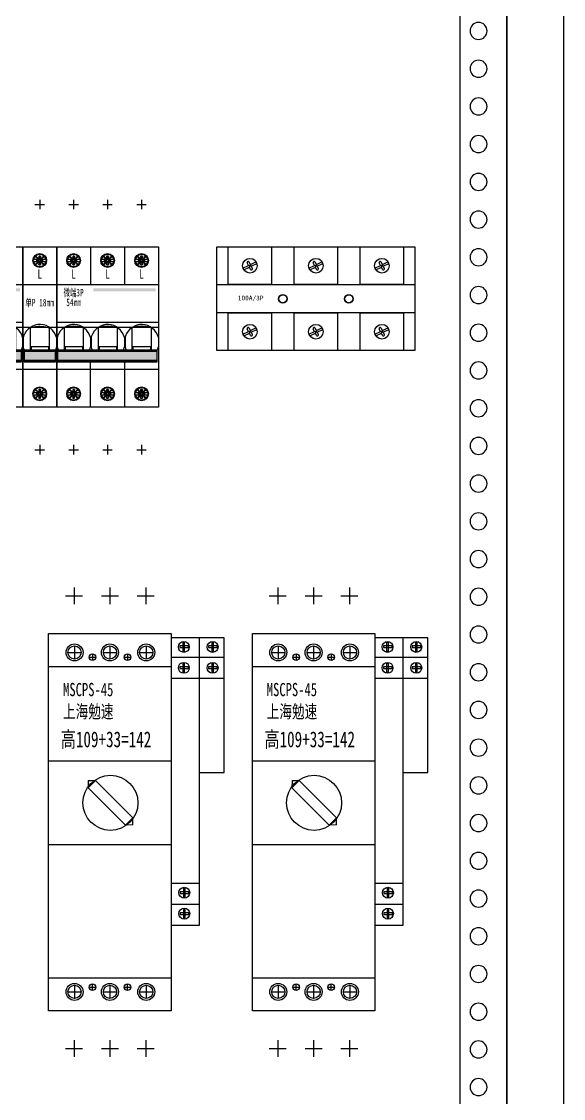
# Model space of a CAD drawing. Extents: x 1592450 to 1593050, y 398130 to 400330.
# Drawn here: x 1592763 to 1593050, y 399119 to 399690 of the extents above; entities that cross this region are included whole.
import ezdxf
from ezdxf.enums import TextEntityAlignment as Align

# ---------------------------------------------------------------- set-up
doc = ezdxf.new("R2010")
doc.units = 0
doc.header["$MEASUREMENT"] = 0
for name, color, linetype in [('EQUIP-插座', 3, 'Continuous'), ('LY-JS-BJ', 7, 'Continuous'), ('布置图', 20, 'Continuous'), ('注释', 1, 'Continuous')]:
    doc.layers.add(name, color=color, linetype=linetype)
doc.styles.add('-宋体', font='', dxfattribs={"width": 0.65})
doc.styles.add('LY-SJ-元器件', font='', dxfattribs={"width": 0.6, "height": 4})
doc.styles.get('-宋体').set_extended_font_data('NSimSun')
doc.styles.get('LY-SJ-元器件').set_extended_font_data('SimSun')

# ---------------------------------------------------------------- blocks, each defined once
blk = doc.blocks.new('A$C621cb95d')
at = {"color": 0}
for p, q in [((93, -2.25), (65, -2.25)), ((10.25, -10), (17.25, -10)), ((13.75, -6.5), (13.75, -13.5)), ((29, -10), (36, -10)), ((32.5, -6.5), (32.5, -13.5)), ((48.25, -10), (55.25, -10)), ((51.75, -6.5), (51.75, -13.5)), ((65, -12.5), (93, -12.5)), ((0, -17.5), (65, -17.5)), ((65, -23.58), (93, -23.58)), ((0, -67.5), (65, -67.5)), ((21.04, -77.83), (20.87, -81.76)), ((21.04, -77.83), (24.76, -77.87)), ((44.67, -101.44), (40.74, -101.63)), ((44.67, -101.44), (44.6, -97.71)), ((65, -112), (0, -112)), ((65, -132.31), (80, -132.31)), ((65, -143.49), (80, -143.49)), ((0, -182.5), (65, -182.5)), ((13.75, -186.5), (13.75, -193.5)), ((32.5, -186.5), (32.5, -193.5)), ((51.75, -186.5), (51.75, -193.5)), ((10.25, -190), (17.25, -190)), ((29, -190), (36, -190)), ((48.25, -190), (55.25, -190))]:
    blk.add_line(p, q, dxfattribs=at)
at = {"color": 1}
for p, q in [((23.25, -10.9), (23.25, -14.1)), ((41.75, -10.9), (41.75, -14.1)), ((21.65, -12.5), (24.85, -12.5)), ((40.15, -12.5), (43.35, -12.5)), ((21.65, -187.5), (24.85, -187.5)), ((23.25, -189.1), (23.25, -185.9)), ((40.15, -187.5), (43.35, -187.5)), ((41.75, -189.1), (41.75, -185.9))]:
    blk.add_line(p, q, dxfattribs=at)
at = {"color": 0}
for points in [[(0, 0), (65, 0), (65, -200), (0, -200)], [(72.11, -9.39), (72.11, -4.81), (71.22, -4.81), (71.22, -9.39)], [(87.38, -9.39), (87.38, -4.81), (86.48, -4.81), (86.48, -9.39)], [(69.5, -7.47), (74.07, -7.47), (74.07, -6.58), (69.5, -6.58)], [(84.76, -7.47), (89.33, -7.47), (89.33, -6.58), (84.76, -6.58)], [(72.11, -20.46), (72.11, -15.89), (71.22, -15.89), (71.22, -20.46)], [(87.38, -20.46), (87.38, -15.89), (86.48, -15.89), (86.48, -20.46)], [(69.5, -18.55), (74.07, -18.55), (74.07, -17.66), (69.5, -17.66)], [(84.76, -18.55), (89.33, -18.55), (89.33, -17.66), (84.76, -17.66)], [(24.76, -77.87), (44.63, -97.74), (40.74, -101.63), (20.87, -81.76)], [(69.72, -137.81), (74.29, -137.81), (74.29, -136.91), (69.72, -136.91)], [(72.33, -139.72), (72.33, -135.15), (71.44, -135.15), (71.44, -139.72)], [(69.72, -148.88), (74.29, -148.88), (74.29, -147.99), (69.72, -147.99)], [(72.33, -150.79), (72.33, -146.22), (71.44, -146.22), (71.44, -150.79)]]:
    blk.add_lwpolyline(points, close=True, dxfattribs=at)
for points in [[(65, -154.68), (80, -154.68), (80, -2.25)], [(80, -73.75), (93, -73.75), (93, -2.25)]]:
    blk.add_lwpolyline(points, dxfattribs=at)
for centre, radius in [((13.75, -10), 4.5), ((32.5, -10), 4.5), ((51.75, -10), 4.5), ((71.68, -7.1), 2.89), ((86.94, -7.1), 2.89), ((13.75, -10), 3.5), ((32.5, -10), 3.5), ((51.75, -10), 3.5), ((71.68, -18.18), 2.89), ((86.94, -18.18), 2.89), ((32.75, -89.75), 14.59), ((71.9, -137.43), 2.89), ((71.9, -148.51), 2.89), ((13.75, -190), 4.5), ((13.75, -190), 3.5), ((32.5, -190), 4.5), ((32.5, -190), 3.5), ((51.75, -190), 4.5), ((51.75, -190), 3.5)]:
    blk.add_circle(centre, radius, dxfattribs=at)
at = {"layer": 'EQUIP-插座', "color": 1}
for p, q in [((13.5, 24.5), (13.5, 15.5)), ((32.5, 24.5), (32.5, 15.5)), ((51.5, 24.5), (51.5, 15.5)), ((9, 20), (18, 20)), ((28, 20), (37, 20)), ((47, 20), (56, 20)), ((13.5, -215.5), (13.5, -224.5)), ((32.5, -215.5), (32.5, -224.5)), ((51.5, -215.5), (51.5, -224.5)), ((9, -220), (18, -220)), ((28, -220), (37, -220)), ((47, -220), (56, -220))]:
    blk.add_line(p, q, dxfattribs=at)
at = {"layer": 'EQUIP-插座', "color": 4}
for centre in [(23.25, -12.5), (41.75, -12.5), (23.25, -187.5), (41.75, -187.5)]:
    blk.add_circle(centre, 1.75, dxfattribs=at)
at = {"color": 1, "style": '-宋体', "width": 0.7}
for s, height, p in [('MSCPS-45', 7, (7.64, -33.19)), ('上海勉速', 7, (7.64, -44.85)), ('高109+33=142', 8.4, (6.41, -60.28))]:
    blk.add_text(s, height=height, dxfattribs=at).set_placement(p)
blk = doc.blocks.new('KB0-MSCPS-45上海勉速-2024.1')
at = {"layer": '注释', "color": 6}
for centre in [(23.25, 192.5), (41.75, 192.5), (23.25, 17.5), (41.75, 17.5)]:
    blk.add_circle(centre, 1.75, dxfattribs=at)
at = {"color": 0}
blk.add_blockref('A$C621cb95d', (0, 205), dxfattribs=at)
blk = doc.blocks.new('A$Ccfe704a4')
for p, q in [((-91.17, -11.31), (-88.21, -9.81)), ((-90.7, -12.2), (-87.76, -10.71)), ((-88.21, -9.81), (-88.87, -8.52)), ((-86.79, -10.22), (-88.21, -9.81)), ((-88.04, -6.11), (-88.04, -6.07)), ((-87.24, -9.32), (-87.9, -8.03)), ((-87.76, -10.71), (-87.24, -9.32)), ((-87.16, -11.89), (-87.76, -10.71)), ((-87.24, -9.32), (-84.33, -7.85)), ((-86.79, -10.22), (-83.88, -8.75)), ((-86.19, -11.4), (-86.79, -10.22)), ((-86.75, -6.15), (-86.75, -6.07)), ((-56.17, -11.31), (-53.21, -9.81)), ((-55.7, -12.2), (-52.76, -10.71)), ((-53.21, -9.81), (-53.87, -8.52)), ((-51.79, -10.22), (-53.21, -9.81)), ((-53.04, -6.11), (-53.04, -6.07)), ((-52.24, -9.32), (-52.9, -8.03)), ((-52.76, -10.71), (-52.24, -9.32)), ((-52.16, -11.89), (-52.76, -10.71)), ((-52.24, -9.32), (-49.33, -7.85)), ((-51.79, -10.22), (-48.88, -8.75)), ((-51.19, -11.4), (-51.79, -10.22)), ((-51.75, -6.15), (-51.75, -6.07)), ((-21.17, -11.31), (-18.21, -9.81)), ((-20.7, -12.2), (-17.76, -10.71)), ((-18.21, -9.81), (-18.87, -8.52)), ((-16.79, -10.22), (-18.21, -9.81)), ((-18.04, -6.11), (-18.04, -6.07)), ((-17.24, -9.32), (-17.9, -8.03)), ((-17.76, -10.71), (-17.24, -9.32)), ((-17.16, -11.89), (-17.76, -10.71)), ((-17.24, -9.32), (-14.33, -7.85)), ((-16.79, -10.22), (-13.88, -8.75)), ((-16.19, -11.4), (-16.79, -10.22)), ((-16.75, -6.15), (-16.75, -6.07)), ((-76, -20), (-64, -20)), ((-91.17, -46.31), (-88.21, -44.81)), ((-88.21, -44.81), (-88.87, -43.52)), ((-86.79, -45.22), (-88.21, -44.81)), ((-88.04, -41.11), (-88.04, -41.07)), ((-87.24, -44.32), (-87.9, -43.03)), ((-87.76, -45.71), (-87.24, -44.32)), ((-87.24, -44.32), (-84.33, -42.85)), ((-86.79, -45.22), (-83.88, -43.75)), ((-86.19, -46.4), (-86.79, -45.22)), ((-86.75, -41.15), (-86.75, -41.07)), ((-56.17, -46.31), (-53.21, -44.81)), ((-53.21, -44.81), (-53.87, -43.52)), ((-51.79, -45.22), (-53.21, -44.81)), ((-53.04, -41.11), (-53.04, -41.07)), ((-52.24, -44.32), (-52.9, -43.03)), ((-52.76, -45.71), (-52.24, -44.32)), ((-52.24, -44.32), (-49.33, -42.85)), ((-51.79, -45.22), (-48.88, -43.75)), ((-51.19, -46.4), (-51.79, -45.22)), ((-51.75, -41.15), (-51.75, -41.07)), ((-21.17, -46.31), (-18.21, -44.81)), ((-18.21, -44.81), (-18.87, -43.52)), ((-16.79, -45.22), (-18.21, -44.81)), ((-18.04, -41.11), (-18.04, -41.07)), ((-17.24, -44.32), (-17.9, -43.03)), ((-17.76, -45.71), (-17.24, -44.32)), ((-17.24, -44.32), (-14.33, -42.85)), ((-16.79, -45.22), (-13.88, -43.75)), ((-16.19, -46.4), (-16.79, -45.22)), ((-16.75, -41.15), (-16.75, -41.07)), ((-90.7, -47.2), (-87.76, -45.71)), ((-87.16, -46.89), (-87.76, -45.71)), ((-55.7, -47.2), (-52.76, -45.71)), ((-52.16, -46.89), (-52.76, -45.71)), ((-20.7, -47.2), (-17.76, -45.71)), ((-17.16, -46.89), (-17.76, -45.71))]:
    blk.add_line(p, q)
for points in [[(-105, 0), (0, 0), (0, -55), (-105, -55)], [(-99, 0), (-76, 0), (-76, -20), (-99, -20)], [(-64, 0), (-41, 0), (-41, -20), (-64, -20)], [(-29, 0), (-6, 0), (-6, -20), (-29, -20)], [(-105, -20), (0, -20), (0, -35), (-105, -35)], [(-99, -35), (-76, -35), (-76, -55), (-99, -55)], [(-64, -35), (-41, -35), (-41, -55), (-64, -55)], [(-29, -35), (-6, -35), (-6, -55), (-29, -55)]]:
    blk.add_lwpolyline(points, close=True)
for centre, radius in [((-87.5, -9.95), 3.88), ((-52.5, -9.95), 3.88), ((-17.5, -9.95), 3.88), ((-70, -27.5), 2.15), ((-35, -27.5), 2.15), ((-87.5, -44.95), 3.88), ((-52.5, -44.95), 3.88), ((-17.5, -44.95), 3.88)]:
    blk.add_circle(centre, radius)
for centre, start, end in [((-88.38, -8.27), 26.8565, 206.8565), ((-86.67, -11.65), 206.8565, 26.8565), ((-53.38, -8.27), 26.8565, 206.8565), ((-51.67, -11.65), 206.8565, 26.8565), ((-18.38, -8.27), 26.8565, 206.8565), ((-16.67, -11.65), 206.8565, 26.8565), ((-88.38, -43.27), 26.8565, 206.8565), ((-53.38, -43.27), 26.8565, 206.8565), ((-18.38, -43.27), 26.8565, 206.8565), ((-86.67, -46.65), 206.8565, 26.8565), ((-51.67, -46.65), 206.8565, 26.8565), ((-16.67, -46.65), 206.8565, 26.8565)]:
    blk.add_arc(centre, 0.545, start, end)
at = {"insert": (-93.93, -25.82), "char_height": 2.5, "width": 3.1179, "attachment_point": 1}
blk.add_mtext('100A/3P', dxfattribs=at)
blk = doc.blocks.new('TC100A 3P')
at = {"color": 6}
for centre in [(35.36, 27.17), (70.36, 27.17)]:
    blk.add_circle(centre, 2.25, dxfattribs=at)
at = {"color": 0}
blk.add_blockref('A$Ccfe704a4', (105.36, 54.67), dxfattribs=at)
blk = doc.blocks.new('微端3P-54mm-2022.1')
h = blk.add_hatch(color=3)
h.dxf.hatch_style = 1
h.paths.add_polyline_path([(52.5, 19), (52.5, 20.5), (19.5, 20.5), (19.5, 19)])
h = blk.add_hatch(color=0)
h.dxf.hatch_style = 1
h.paths.add_polyline_path([(53.3, -17.47), (53.3, -12.97), (0.7, -12.97), (0.7, -17.47)])
at = {"color": 1}
for p, q in [((6.5, 65), (11.5, 65)), ((9, 67.5), (9, 62.5)), ((24.5, 65), (29.5, 65)), ((27, 67.5), (27, 62.5)), ((42.5, 65), (47.5, 65)), ((45, 67.5), (45, 62.5)), ((0, 0), (54, 0)), ((9, -62.5), (9, -67.5)), ((27, -62.5), (27, -67.5)), ((45, -62.5), (45, -67.5)), ((6.5, -65), (11.5, -65)), ((24.5, -65), (29.5, -65)), ((42.5, -65), (47.5, -65))]:
    blk.add_line(p, q, dxfattribs=at)
at = {"color": 0}
for p, q in [((0, -42.5), (0, 42.5)), ((0, 42.5), (54, 42.5)), ((18, 42.5), (18, 22.5)), ((36, 42.5), (36, 22.5)), ((54, 42.5), (54, -42.5)), ((0, 22.5), (54, 22.5)), ((54, 2.5), (0, 2.5)), ((54, -22.5), (0, -22.5)), ((18, -42.5), (18, -17.47)), ((36, -17.47), (36, -42.5)), ((54, -42.5), (0, -42.5))]:
    blk.add_line(p, q, dxfattribs=at)
at = {"color": 0, "linetype": 'Continuous', "lineweight": 25}
for p, q in [((5.58, 34.71), (7.95, 34.71)), ((7.95, 35.91), (5.59, 35.91)), ((6.7, 37.82), (6.49, 37.61)), ((6.49, 37.61), (6.6, 37.5)), ((6.6, 37.5), (8.15, 35.95)), ((8.15, 34.67), (6.6, 33.12)), ((6.81, 37.71), (6.7, 37.82)), ((8.39, 36.13), (6.81, 37.71)), ((6.81, 32.91), (8.39, 34.49)), ((7.25, 35.91), (7.25, 34.71)), ((7.25, 35.91), (8, 35.46)), ((7.25, 34.71), (8, 35.16)), ((8, 35.46), (8, 35.16)), ((8.25, 35.46), (8, 35.46)), ((8, 35.16), (8.25, 35.16)), ((8.5, 37.66), (8.5, 36.46)), ((8.5, 37.66), (8.85, 36.31)), ((9.5, 37.66), (8.5, 37.66)), ((8.5, 36.46), (8.85, 35.96)), ((8.5, 34.16), (8.85, 34.65)), ((8.5, 32.96), (8.85, 34.31)), ((9.15, 36.31), (8.85, 36.31)), ((8.85, 36.31), (8.85, 35.96)), ((8.85, 34.65), (8.85, 34.31)), ((8.85, 34.31), (9.15, 34.31)), ((9.5, 37.66), (9.15, 36.31)), ((9.5, 36.46), (9.15, 35.96)), ((9.15, 35.96), (9.15, 36.31)), ((9.5, 34.16), (9.15, 34.66)), ((9.15, 34.31), (9.15, 34.66)), ((9.15, 34.31), (9.5, 32.96)), ((9.5, 36.46), (9.5, 37.66)), ((11.19, 37.71), (9.61, 36.13)), ((9.61, 34.49), (11.19, 32.91)), ((10, 35.46), (9.75, 35.46)), ((9.75, 35.16), (10, 35.16)), ((9.85, 35.95), (11.4, 37.5)), ((11.4, 33.12), (9.85, 34.67)), ((10.75, 35.91), (10, 35.46)), ((10, 35.16), (10, 35.46)), ((10.75, 34.71), (10, 35.16)), ((12.42, 35.91), (10.05, 35.91)), ((10.05, 34.71), (12.41, 34.71)), ((10.75, 34.71), (10.75, 35.91)), ((11.3, 37.82), (11.19, 37.71)), ((11.51, 37.61), (11.3, 37.82)), ((11.4, 37.5), (11.51, 37.61)), ((23.58, 34.71), (25.95, 34.71)), ((25.95, 35.91), (23.59, 35.91)), ((24.7, 37.82), (24.49, 37.61)), ((24.49, 37.61), (24.6, 37.5)), ((24.6, 37.5), (26.15, 35.95)), ((26.15, 34.67), (24.6, 33.12)), ((24.81, 37.71), (24.7, 37.82)), ((26.39, 36.13), (24.81, 37.71)), ((24.81, 32.91), (26.39, 34.49)), ((25.25, 35.91), (25.25, 34.71)), ((25.25, 35.91), (26, 35.46)), ((25.25, 34.71), (26, 35.16)), ((26, 35.46), (26, 35.16)), ((26.25, 35.46), (26, 35.46)), ((26, 35.16), (26.25, 35.16)), ((27.5, 37.66), (26.5, 37.66)), ((26.5, 37.66), (26.5, 36.46)), ((26.5, 37.66), (26.85, 36.31)), ((26.5, 36.46), (26.85, 35.96)), ((26.5, 34.16), (26.85, 34.65)), ((26.5, 32.96), (26.85, 34.31)), ((26.85, 36.31), (26.85, 35.96)), ((27.15, 36.31), (26.85, 36.31)), ((26.85, 34.65), (26.85, 34.31)), ((26.85, 34.31), (27.15, 34.31)), ((27.5, 37.66), (27.15, 36.31)), ((27.5, 36.46), (27.15, 35.96)), ((27.15, 35.96), (27.15, 36.31)), ((27.15, 34.31), (27.15, 34.66)), ((27.5, 34.16), (27.15, 34.66)), ((27.15, 34.31), (27.5, 32.96)), ((27.5, 36.46), (27.5, 37.66)), ((29.19, 37.71), (27.61, 36.13)), ((27.61, 34.49), (29.19, 32.91)), ((28, 35.46), (27.75, 35.46)), ((27.75, 35.16), (28, 35.16)), ((27.85, 35.95), (29.4, 37.5)), ((29.4, 33.12), (27.85, 34.67)), ((28.75, 35.91), (28, 35.46)), ((28, 35.16), (28, 35.46)), ((28.75, 34.71), (28, 35.16)), ((30.42, 35.91), (28.05, 35.91)), ((28.05, 34.71), (30.41, 34.71)), ((28.75, 34.71), (28.75, 35.91)), ((29.3, 37.82), (29.19, 37.71)), ((29.51, 37.61), (29.3, 37.82)), ((29.4, 37.5), (29.51, 37.61)), ((41.58, 34.71), (43.95, 34.71)), ((43.95, 35.91), (41.59, 35.91)), ((42.7, 37.82), (42.49, 37.61)), ((42.49, 37.61), (42.6, 37.5)), ((42.6, 37.5), (44.15, 35.95)), ((44.15, 34.67), (42.6, 33.12)), ((42.81, 37.71), (42.7, 37.82)), ((44.39, 36.13), (42.81, 37.71)), ((42.81, 32.91), (44.39, 34.49)), ((43.25, 35.91), (43.25, 34.71)), ((43.25, 35.91), (44, 35.46)), ((43.25, 34.71), (44, 35.16)), ((44, 35.46), (44, 35.16)), ((44.25, 35.46), (44, 35.46)), ((44, 35.16), (44.25, 35.16)), ((44.5, 37.66), (44.85, 36.31)), ((45.5, 37.66), (44.5, 37.66)), ((44.5, 37.66), (44.5, 36.46)), ((44.5, 36.46), (44.85, 35.96)), ((44.5, 34.16), (44.85, 34.65)), ((44.5, 32.96), (44.85, 34.31)), ((44.85, 36.31), (44.85, 35.96)), ((45.15, 36.31), (44.85, 36.31)), ((44.85, 34.65), (44.85, 34.31)), ((44.85, 34.31), (45.15, 34.31)), ((45.5, 37.66), (45.15, 36.31)), ((45.5, 36.46), (45.15, 35.96)), ((45.15, 35.96), (45.15, 36.31)), ((45.15, 34.31), (45.15, 34.66)), ((45.5, 34.16), (45.15, 34.66)), ((45.15, 34.31), (45.5, 32.96)), ((45.5, 36.46), (45.5, 37.66)), ((47.19, 37.71), (45.61, 36.13)), ((45.61, 34.49), (47.19, 32.91)), ((46, 35.46), (45.75, 35.46)), ((45.75, 35.16), (46, 35.16)), ((45.85, 35.95), (47.4, 37.5)), ((47.4, 33.12), (45.85, 34.67)), ((46.75, 35.91), (46, 35.46)), ((46, 35.16), (46, 35.46)), ((46.75, 34.71), (46, 35.16)), ((48.42, 35.91), (46.05, 35.91)), ((46.05, 34.71), (48.41, 34.71)), ((46.75, 34.71), (46.75, 35.91)), ((47.3, 37.82), (47.19, 37.71)), ((47.51, 37.61), (47.3, 37.82)), ((47.4, 37.5), (47.51, 37.61)), ((6.6, 33.12), (6.49, 33.01)), ((6.49, 33.01), (6.7, 32.8)), ((6.7, 32.8), (6.81, 32.91)), ((8.5, 34.16), (8.5, 32.96)), ((8.5, 32.96), (9.5, 32.96)), ((9, 31.81), (9, 32.06)), ((9.5, 32.96), (9.5, 34.16)), ((11.19, 32.91), (11.3, 32.8)), ((11.3, 32.8), (11.51, 33.01)), ((11.51, 33.01), (11.4, 33.12)), ((24.6, 33.12), (24.49, 33.01)), ((24.49, 33.01), (24.7, 32.8)), ((24.7, 32.8), (24.81, 32.91)), ((26.5, 34.16), (26.5, 32.96)), ((26.5, 32.96), (27.5, 32.96)), ((27, 31.81), (27, 32.06)), ((27.5, 32.96), (27.5, 34.16)), ((29.19, 32.91), (29.3, 32.8)), ((29.3, 32.8), (29.51, 33.01)), ((29.51, 33.01), (29.4, 33.12)), ((42.6, 33.12), (42.49, 33.01)), ((42.49, 33.01), (42.7, 32.8)), ((42.7, 32.8), (42.81, 32.91)), ((44.5, 34.16), (44.5, 32.96)), ((44.5, 32.96), (45.5, 32.96)), ((45, 31.81), (45, 32.06)), ((45.5, 32.96), (45.5, 34.16)), ((47.19, 32.91), (47.3, 32.8)), ((47.3, 32.8), (47.51, 33.01)), ((47.51, 33.01), (47.4, 33.12)), ((0.25, -5.47), (0.25, -10.49)), ((4.1, -12.22), (4.1, -0.35)), ((14.1, -0.35), (14.1, -12.22)), ((17.95, -5.47), (17.95, -10.49)), ((18.25, -5.47), (18.25, -10.49)), ((22.1, -12.22), (22.1, -0.35)), ((32.1, -0.35), (32.1, -12.22)), ((35.95, -5.47), (35.95, -10.49)), ((36.25, -5.47), (36.25, -10.49)), ((40.1, -12.22), (40.1, -0.35)), ((50.1, -0.35), (50.1, -12.22)), ((53.95, -5.47), (53.95, -10.49)), ((4.45, -10.38), (4.45, -12.22)), ((4.45, -10.38), (13.75, -10.38)), ((13.75, -10.38), (13.75, -12.22)), ((22.45, -10.38), (22.45, -12.22)), ((22.45, -10.38), (31.75, -10.38)), ((31.75, -10.38), (31.75, -12.22)), ((40.45, -10.38), (40.45, -12.22)), ((40.45, -10.38), (49.75, -10.38)), ((49.75, -10.38), (49.75, -12.22)), ((53.3, -12.22), (0.7, -12.22)), ((0.7, -18.44), (0.7, -12.22)), ((53.3, -12.44), (0.7, -12.44)), ((53.3, -12.97), (0.7, -12.97)), ((53.3, -18.44), (53.3, -12.22)), ((0.7, -17.47), (53.3, -17.47)), ((0.7, -18.13), (53.3, -18.13)), ((0.7, -18.44), (53.3, -18.44)), ((6.7, -32.89), (6.49, -33.1)), ((6.49, -33.1), (6.6, -33.21)), ((6.6, -33.21), (8.15, -34.76)), ((6.81, -33), (6.7, -32.89)), ((8.39, -34.58), (6.81, -33)), ((8.5, -33.05), (8.85, -34.4)), ((9.5, -33.05), (8.5, -33.05)), ((8.5, -33.05), (8.5, -34.25)), ((8.5, -34.25), (8.85, -34.75)), ((9.5, -33.05), (9.15, -34.4)), ((9.5, -34.25), (9.15, -34.75)), ((9.5, -34.25), (9.5, -33.05)), ((11.19, -33), (9.61, -34.58)), ((9.85, -34.76), (11.4, -33.21)), ((11.3, -32.89), (11.19, -33)), ((11.51, -33.1), (11.3, -32.89)), ((11.4, -33.21), (11.51, -33.1)), ((24.7, -32.89), (24.49, -33.1)), ((24.49, -33.1), (24.6, -33.21)), ((24.6, -33.21), (26.15, -34.76)), ((24.81, -33), (24.7, -32.89)), ((26.39, -34.58), (24.81, -33)), ((26.5, -33.05), (26.5, -34.25)), ((27.5, -33.05), (26.5, -33.05)), ((26.5, -33.05), (26.85, -34.4)), ((26.5, -34.25), (26.85, -34.75)), ((27.5, -33.05), (27.15, -34.4)), ((27.5, -34.25), (27.15, -34.75)), ((27.5, -34.25), (27.5, -33.05)), ((29.19, -33), (27.61, -34.58)), ((27.85, -34.76), (29.4, -33.21)), ((29.3, -32.89), (29.19, -33)), ((29.51, -33.1), (29.3, -32.89)), ((29.4, -33.21), (29.51, -33.1)), ((42.7, -32.89), (42.49, -33.1)), ((42.49, -33.1), (42.6, -33.21)), ((42.6, -33.21), (44.15, -34.76)), ((42.81, -33), (42.7, -32.89)), ((44.39, -34.58), (42.81, -33)), ((44.5, -33.05), (44.85, -34.4)), ((45.5, -33.05), (44.5, -33.05)), ((44.5, -33.05), (44.5, -34.25)), ((44.5, -34.25), (44.85, -34.75)), ((45.5, -33.05), (45.15, -34.4)), ((45.5, -34.25), (45.15, -34.75)), ((45.5, -34.25), (45.5, -33.05)), ((47.19, -33), (45.61, -34.58)), ((45.85, -34.76), (47.4, -33.21)), ((47.3, -32.89), (47.19, -33)), ((47.51, -33.1), (47.3, -32.89)), ((47.4, -33.21), (47.51, -33.1)), ((5.58, -36), (7.95, -36)), ((7.95, -34.8), (5.59, -34.8)), ((6.6, -37.59), (6.49, -37.7)), ((6.49, -37.7), (6.7, -37.91)), ((8.15, -36.04), (6.6, -37.59)), ((6.7, -37.91), (6.81, -37.8)), ((6.81, -37.8), (8.39, -36.22)), ((7.25, -34.8), (7.25, -36)), ((7.25, -34.8), (8, -35.25)), ((7.25, -36), (8, -35.55)), ((8, -35.25), (8, -35.55)), ((8.25, -35.25), (8, -35.25)), ((8, -35.55), (8.25, -35.55)), ((8.5, -36.55), (8.85, -36.05)), ((8.5, -37.75), (8.85, -36.4)), ((8.5, -36.55), (8.5, -37.75)), ((8.5, -37.75), (9.5, -37.75)), ((9.15, -34.4), (8.85, -34.4)), ((8.85, -34.4), (8.85, -34.75)), ((8.85, -36.05), (8.85, -36.4)), ((8.85, -36.4), (9.15, -36.4)), ((9, -38.9), (9, -38.65)), ((9.15, -34.75), (9.15, -34.4)), ((9.5, -36.55), (9.15, -36.05)), ((9.15, -36.4), (9.15, -36.05)), ((9.15, -36.4), (9.5, -37.75)), ((9.5, -37.75), (9.5, -36.55)), ((9.61, -36.22), (11.19, -37.8)), ((10, -35.25), (9.75, -35.25)), ((9.75, -35.55), (10, -35.55)), ((11.4, -37.59), (9.85, -36.04)), ((10.75, -34.8), (10, -35.25)), ((10, -35.55), (10, -35.25)), ((10.75, -36), (10, -35.55)), ((12.42, -34.8), (10.05, -34.8)), ((10.05, -36), (12.41, -36)), ((10.75, -36), (10.75, -34.8)), ((11.19, -37.8), (11.3, -37.91)), ((11.3, -37.91), (11.51, -37.7)), ((11.51, -37.7), (11.4, -37.59)), ((23.58, -36), (25.95, -36)), ((25.95, -34.8), (23.59, -34.8)), ((24.6, -37.59), (24.49, -37.7)), ((24.49, -37.7), (24.7, -37.91)), ((26.15, -36.04), (24.6, -37.59)), ((24.7, -37.91), (24.81, -37.8)), ((24.81, -37.8), (26.39, -36.22)), ((25.25, -34.8), (25.25, -36)), ((25.25, -34.8), (26, -35.25)), ((25.25, -36), (26, -35.55)), ((26, -35.25), (26, -35.55)), ((26.25, -35.25), (26, -35.25)), ((26, -35.55), (26.25, -35.55)), ((26.5, -36.55), (26.85, -36.05)), ((26.5, -37.75), (26.85, -36.4)), ((26.5, -36.55), (26.5, -37.75)), ((26.5, -37.75), (27.5, -37.75)), ((27.15, -34.4), (26.85, -34.4)), ((26.85, -34.4), (26.85, -34.75)), ((26.85, -36.05), (26.85, -36.4)), ((26.85, -36.4), (27.15, -36.4)), ((27, -38.9), (27, -38.65)), ((27.15, -34.75), (27.15, -34.4)), ((27.15, -36.4), (27.15, -36.05)), ((27.5, -36.55), (27.15, -36.05)), ((27.15, -36.4), (27.5, -37.75)), ((27.5, -37.75), (27.5, -36.55)), ((27.61, -36.22), (29.19, -37.8)), ((28, -35.25), (27.75, -35.25)), ((27.75, -35.55), (28, -35.55)), ((29.4, -37.59), (27.85, -36.04)), ((28.75, -34.8), (28, -35.25)), ((28, -35.55), (28, -35.25)), ((28.75, -36), (28, -35.55)), ((30.42, -34.8), (28.05, -34.8)), ((28.05, -36), (30.41, -36)), ((28.75, -36), (28.75, -34.8)), ((29.19, -37.8), (29.3, -37.91)), ((29.3, -37.91), (29.51, -37.7)), ((29.51, -37.7), (29.4, -37.59)), ((41.58, -36), (43.95, -36)), ((43.95, -34.8), (41.59, -34.8)), ((42.6, -37.59), (42.49, -37.7)), ((42.49, -37.7), (42.7, -37.91)), ((44.15, -36.04), (42.6, -37.59)), ((42.7, -37.91), (42.81, -37.8)), ((42.81, -37.8), (44.39, -36.22)), ((43.25, -34.8), (44, -35.25)), ((43.25, -34.8), (43.25, -36)), ((43.25, -36), (44, -35.55)), ((44, -35.25), (44, -35.55)), ((44.25, -35.25), (44, -35.25)), ((44, -35.55), (44.25, -35.55)), ((44.5, -36.55), (44.85, -36.05)), ((44.5, -37.75), (44.85, -36.4)), ((44.5, -36.55), (44.5, -37.75)), ((44.5, -37.75), (45.5, -37.75)), ((44.85, -34.4), (44.85, -34.75)), ((45.15, -34.4), (44.85, -34.4)), ((44.85, -36.05), (44.85, -36.4)), ((44.85, -36.4), (45.15, -36.4)), ((45, -38.9), (45, -38.65)), ((45.15, -34.75), (45.15, -34.4)), ((45.15, -36.4), (45.15, -36.05)), ((45.5, -36.55), (45.15, -36.05)), ((45.15, -36.4), (45.5, -37.75)), ((45.5, -37.75), (45.5, -36.55)), ((45.61, -36.22), (47.19, -37.8)), ((46, -35.25), (45.75, -35.25)), ((45.75, -35.55), (46, -35.55)), ((47.4, -37.59), (45.85, -36.04)), ((46.75, -34.8), (46, -35.25)), ((46, -35.55), (46, -35.25)), ((46.75, -36), (46, -35.55)), ((48.42, -34.8), (46.05, -34.8)), ((46.05, -36), (48.41, -36)), ((46.75, -36), (46.75, -34.8)), ((47.19, -37.8), (47.3, -37.91)), ((47.3, -37.91), (47.51, -37.7)), ((47.51, -37.7), (47.4, -37.59))]:
    blk.add_line(p, q, dxfattribs=at)
at = {"color": 0}
for centre, radius in [((9, 35.31), 3.64), ((9, 35.31), 3.39), ((27, 35.31), 3.64), ((27, 35.31), 3.39), ((45, 35.31), 3.64), ((45, 35.31), 3.39), ((9, -35.4), 3.64), ((9, -35.4), 3.39), ((27, -35.4), 3.64), ((27, -35.4), 3.39), ((45, -35.4), 3.64), ((45, -35.4), 3.39)]:
    blk.add_circle(centre, radius, dxfattribs=at)
at = {"color": 0, "linetype": 'Continuous', "lineweight": 25}
for centre in [(9, 35.31), (27, 35.31), (45, 35.31), (9, -35.4), (27, -35.4), (45, -35.4)]:
    blk.add_circle(centre, 3.5, dxfattribs=at)
for centre, radius, start, end in [((9, 35.31), 3.25, 137.6454, 169.3613), ((9, 35.31), 3.25, 190.6387, 222.3546), ((9, 35.31), 3.25, 47.6454, 132.3546), ((7.95, 36.46), 0.552, 270, 360), ((7.95, 34.16), 0.552, 0, 90), ((8.06, 37.76), 2.31, 274.6869, 276.011), ((8.06, 32.85), 2.31, 83.234, 85.2255), ((8.18, 36.73), 1.27, 275.7409, 278.1372), ((8.23, 34.32), 0.834, 77.8753, 83.3489), ((8.25, 36.21), 0.747, 278.1332, 282.1859), ((8.31, 35.96), 0.494, 282.0203, 298.836), ((8.3, 34.65), 0.5, 58.0737, 77.8061), ((8.23, 36.09), 0.641, 299.0084, 316.9423), ((8.23, 34.53), 0.636, 37.8376, 58.3835), ((8.33, 36), 0.506, 316.5183, 337.4465), ((8.35, 34.62), 0.49, 22.029, 37.4855), ((8.03, 36.13), 0.834, 337.6013, 343.0532), ((8.11, 34.52), 0.747, 18.1694, 22.2379), ((7.61, 34.36), 1.27, 15.7681, 18.1735), ((6.62, 36.56), 2.31, 342.9388, 344.9228), ((6.61, 34.07), 2.31, 14.7102, 16.0393), ((11.38, 36.56), 2.31, 195.0773, 196.4013), ((11.38, 34.06), 2.31, 162.9388, 164.9228), ((10.39, 36.26), 1.27, 196.1312, 198.5273), ((9.97, 34.49), 0.834, 157.6013, 163.0532), ((9.89, 36.09), 0.747, 198.5233, 202.5755), ((9.65, 35.99), 0.49, 202.3673, 217.7617), ((9.67, 34.62), 0.506, 136.5183, 157.4465), ((9.77, 36.09), 0.636, 218.1132, 238.5766), ((9.77, 34.53), 0.641, 119.0082, 136.9423), ((9.7, 35.97), 0.5, 238.269, 257.922), ((9.69, 34.65), 0.494, 102.021, 118.8359), ((10.05, 36.46), 0.552, 180, 270), ((10.05, 34.16), 0.552, 90, 180), ((9.77, 36.3), 0.834, 257.9903, 263.442), ((9.75, 34.41), 0.747, 98.1342, 102.1867), ((9.82, 33.89), 1.27, 95.7421, 98.1383), ((9.94, 37.76), 2.31, 263.3277, 265.3115), ((9.94, 32.85), 2.31, 94.6881, 96.0122), ((9, 35.31), 3.25, 10.6387, 42.3546), ((9, 35.31), 3.25, 317.6454, 349.3613), ((27, 35.31), 3.25, 137.6454, 169.3613), ((27, 35.31), 3.25, 190.6387, 222.3546), ((27, 35.31), 3.25, 47.6454, 132.3546), ((25.95, 36.46), 0.552, 270, 360), ((25.95, 34.16), 0.552, 0, 90), ((26.06, 37.76), 2.31, 274.6869, 276.011), ((26.06, 32.85), 2.31, 83.234, 85.2255), ((26.18, 36.73), 1.27, 275.7409, 278.1372), ((26.23, 34.32), 0.834, 77.8753, 83.3489), ((26.25, 36.21), 0.747, 278.1332, 282.1859), ((26.31, 35.96), 0.494, 282.0203, 298.836), ((26.3, 34.65), 0.5, 58.0737, 77.8061), ((26.23, 36.09), 0.641, 299.0084, 316.9423), ((26.23, 34.53), 0.636, 37.8376, 58.3835), ((26.33, 36), 0.506, 316.5183, 337.4465), ((26.35, 34.62), 0.49, 22.029, 37.4855), ((26.03, 36.13), 0.834, 337.6013, 343.0532), ((26.11, 34.52), 0.747, 18.1694, 22.2379), ((25.61, 34.36), 1.27, 15.7681, 18.1735), ((24.62, 36.56), 2.31, 342.9388, 344.9228), ((24.61, 34.07), 2.31, 14.7102, 16.0393), ((29.38, 36.56), 2.31, 195.0773, 196.4013), ((29.38, 34.06), 2.31, 162.9388, 164.9228), ((28.39, 36.26), 1.27, 196.1312, 198.5273), ((27.97, 34.49), 0.834, 157.6013, 163.0532), ((27.89, 36.09), 0.747, 198.5233, 202.5755), ((27.65, 35.99), 0.49, 202.3673, 217.7617), ((27.67, 34.62), 0.506, 136.5183, 157.4465), ((27.77, 36.09), 0.636, 218.1132, 238.5766), ((27.77, 34.53), 0.641, 119.0082, 136.9423), ((27.7, 35.97), 0.5, 238.269, 257.922), ((27.69, 34.65), 0.494, 102.021, 118.8359), ((28.05, 36.46), 0.552, 180, 270), ((28.05, 34.16), 0.552, 90, 180), ((27.77, 36.3), 0.834, 257.9903, 263.442), ((27.75, 34.41), 0.747, 98.1342, 102.1867), ((27.82, 33.89), 1.27, 95.7421, 98.1383), ((27.94, 37.76), 2.31, 263.3277, 265.3115), ((27.94, 32.85), 2.31, 94.6881, 96.0122), ((27, 35.31), 3.25, 10.6387, 42.3546), ((27, 35.31), 3.25, 317.6454, 349.3613), ((45, 35.31), 3.25, 137.6454, 169.3613), ((45, 35.31), 3.25, 190.6387, 222.3546), ((45, 35.31), 3.25, 47.6454, 132.3546), ((43.95, 36.46), 0.552, 270, 360), ((43.95, 34.16), 0.552, 0, 90), ((44.06, 37.76), 2.31, 274.6869, 276.011), ((44.06, 32.85), 2.31, 83.234, 85.2255), ((44.18, 36.73), 1.27, 275.7409, 278.1372), ((44.23, 34.32), 0.834, 77.8753, 83.3489), ((44.25, 36.21), 0.747, 278.1332, 282.1859), ((44.31, 35.96), 0.494, 282.0203, 298.836), ((44.3, 34.65), 0.5, 58.0737, 77.8061), ((44.23, 36.09), 0.641, 299.0084, 316.9423), ((44.23, 34.53), 0.636, 37.8376, 58.3835), ((44.33, 36), 0.506, 316.5183, 337.4465), ((44.35, 34.62), 0.49, 22.029, 37.4855), ((44.03, 36.13), 0.834, 337.6013, 343.0532), ((44.11, 34.52), 0.747, 18.1694, 22.2379), ((43.61, 34.36), 1.27, 15.7681, 18.1735), ((42.62, 36.56), 2.31, 342.9388, 344.9228), ((42.61, 34.07), 2.31, 14.7102, 16.0393), ((47.38, 36.56), 2.31, 195.0773, 196.4013), ((47.38, 34.06), 2.31, 162.9388, 164.9228), ((46.39, 36.26), 1.27, 196.1312, 198.5273), ((45.97, 34.49), 0.834, 157.6013, 163.0532), ((45.89, 36.09), 0.747, 198.5233, 202.5755), ((45.65, 35.99), 0.49, 202.3673, 217.7617), ((45.67, 34.62), 0.506, 136.5183, 157.4465), ((45.77, 36.09), 0.636, 218.1132, 238.5766), ((45.77, 34.53), 0.641, 119.0082, 136.9423), ((45.7, 35.97), 0.5, 238.269, 257.922), ((45.69, 34.65), 0.494, 102.021, 118.8359), ((46.05, 36.46), 0.552, 180, 270), ((46.05, 34.16), 0.552, 90, 180), ((45.77, 36.3), 0.834, 257.9903, 263.442), ((45.75, 34.41), 0.747, 98.1342, 102.1867), ((45.82, 33.89), 1.27, 95.7421, 98.1383), ((45.94, 37.76), 2.31, 263.3277, 265.3115), ((45.94, 32.85), 2.31, 94.6881, 96.0122), ((45, 35.31), 3.25, 10.6387, 42.3546), ((45, 35.31), 3.25, 317.6454, 349.3613), ((9, 35.31), 3.25, 227.6454, 312.3546), ((27, 35.31), 3.25, 227.6454, 312.3546), ((45, 35.31), 3.25, 227.6454, 312.3546), ((9.14, -7.83), 9.19, 87.8849, 160.4296), ((8.91, -15.23), 15.64, 94.6966, 107.9265), ((9.1, -16.72), 17.13, 89.9904, 94.9002), ((9.13, -16.15), 16.57, 75.7297, 90.1184), ((9.04, -7.86), 9.23, 15.0474, 87.2502), ((27.14, -7.83), 9.19, 87.8849, 160.4296), ((26.91, -15.23), 15.64, 94.6966, 107.9265), ((27.1, -16.72), 17.13, 89.9904, 94.9002), ((27.13, -16.15), 16.57, 75.7297, 90.1184), ((27.04, -7.86), 9.23, 15.0474, 87.2502), ((45.14, -7.83), 9.19, 87.8849, 160.4296), ((44.91, -15.23), 15.64, 94.6966, 107.9265), ((45.1, -16.72), 17.13, 89.9904, 94.9002), ((45.13, -16.15), 16.57, 75.7297, 90.1184), ((45.04, -7.86), 9.23, 15.0474, 87.2502), ((9.37, -7.98), 9.46, 160.057, 164.6179), ((10, -12.56), 12.88, 72.7867, 75.5196), ((5.82, -26.43), 27.36, 72.3845, 73.0215), ((27.37, -7.98), 9.46, 160.057, 164.6179), ((28, -12.56), 12.88, 72.7867, 75.5196), ((23.82, -26.43), 27.36, 72.3845, 73.0215), ((45.37, -7.98), 9.46, 160.057, 164.6179), ((46, -12.56), 12.88, 72.7867, 75.5196), ((41.82, -26.43), 27.36, 72.3845, 73.0215), ((29.64, -1.83), 30.64, 196.4297, 196.8694), ((16.57, -5.82), 16.98, 196.781, 197.5735), ((10.04, -7.88), 10.13, 197.5731, 198.8992), ((6.94, -8.95), 6.85, 198.859, 201.3043), ((11.23, -8.97), 6.88, 337.958, 342.3373), ((5.6, -7.13), 12.8, 342.1258, 343.1767), ((-11.74, -1.89), 30.91, 343.1981, 343.8522), ((47.64, -1.83), 30.64, 196.4297, 196.8694), ((34.57, -5.82), 16.98, 196.781, 197.5735), ((28.04, -7.88), 10.13, 197.5731, 198.8992), ((24.94, -8.95), 6.85, 198.859, 201.3043), ((29.23, -8.97), 6.88, 337.958, 342.3373), ((23.6, -7.13), 12.8, 342.1258, 343.1767), ((6.26, -1.89), 30.91, 343.1981, 343.8522), ((65.64, -1.83), 30.64, 196.4297, 196.8694), ((52.57, -5.82), 16.98, 196.781, 197.5735), ((46.04, -7.88), 10.13, 197.5731, 198.8992), ((42.94, -8.95), 6.85, 198.859, 201.3043), ((47.23, -8.97), 6.88, 337.958, 342.3373), ((41.6, -7.13), 12.8, 342.1258, 343.1767), ((24.26, -1.89), 30.91, 343.1981, 343.8522), ((4.95, -9.74), 4.71, 201.1482, 208.2485), ((13.72, -5.01), 14.67, 208.3279, 209.4703), ((7.43, -6.37), 11.43, 329.2292, 329.8147), ((13.65, -9.95), 4.27, 329.3774, 337.9794), ((22.95, -9.74), 4.71, 201.1482, 208.2485), ((31.72, -5.01), 14.67, 208.3279, 209.4703), ((25.43, -6.37), 11.43, 329.2292, 329.8147), ((31.65, -9.95), 4.27, 329.3774, 337.9794), ((40.95, -9.74), 4.71, 201.1482, 208.2485), ((49.72, -5.01), 14.67, 208.3279, 209.4703), ((43.43, -6.37), 11.43, 329.2292, 329.8147), ((49.65, -9.95), 4.27, 329.3774, 337.9794), ((9, -35.4), 3.25, 137.6454, 169.3613), ((9, -35.4), 3.25, 47.6454, 132.3546), ((7.95, -34.25), 0.552, 270, 360), ((10.05, -34.25), 0.552, 180, 270), ((9, -35.4), 3.25, 10.6387, 42.3546), ((27, -35.4), 3.25, 137.6454, 169.3613), ((27, -35.4), 3.25, 47.6454, 132.3546), ((25.95, -34.25), 0.552, 270, 360), ((28.05, -34.25), 0.552, 180, 270), ((27, -35.4), 3.25, 10.6387, 42.3546), ((45, -35.4), 3.25, 137.6454, 169.3613), ((45, -35.4), 3.25, 47.6454, 132.3546), ((43.95, -34.25), 0.552, 270, 360), ((46.05, -34.25), 0.552, 180, 270), ((45, -35.4), 3.25, 10.6387, 42.3546), ((9, -35.4), 3.25, 190.6387, 222.3546), ((9, -35.4), 3.25, 227.6454, 312.3546), ((7.95, -36.55), 0.552, 0, 90), ((8.06, -32.94), 2.31, 274.6869, 276.011), ((8.06, -37.85), 2.31, 83.234, 85.2255), ((8.18, -33.98), 1.27, 275.7409, 278.1372), ((8.23, -36.39), 0.834, 77.8753, 83.3489), ((8.25, -34.5), 0.747, 278.1332, 282.1859), ((8.31, -34.74), 0.494, 282.0203, 298.836), ((8.3, -36.06), 0.5, 58.0737, 77.8061), ((8.23, -34.62), 0.641, 299.0084, 316.9423), ((8.23, -36.18), 0.636, 37.8376, 58.3835), ((8.33, -34.71), 0.506, 316.5183, 337.4465), ((8.35, -36.08), 0.49, 22.029, 37.4855), ((8.03, -34.58), 0.834, 337.6013, 343.0532), ((8.11, -36.18), 0.747, 18.1694, 22.2379), ((7.61, -36.35), 1.27, 15.7681, 18.1735), ((6.62, -34.15), 2.31, 342.9388, 344.9228), ((6.61, -36.64), 2.31, 14.7102, 16.0393), ((11.38, -34.15), 2.31, 195.0773, 196.4013), ((11.38, -36.65), 2.31, 162.9388, 164.9228), ((10.39, -34.45), 1.27, 196.1312, 198.5273), ((9.97, -36.21), 0.834, 157.6013, 163.0532), ((9.89, -34.61), 0.747, 198.5233, 202.5755), ((9.65, -34.71), 0.49, 202.3673, 217.7617), ((9.67, -36.09), 0.506, 136.5183, 157.4465), ((9.77, -34.62), 0.636, 218.1132, 238.5766), ((9.77, -36.18), 0.641, 119.0082, 136.9423), ((9.7, -34.74), 0.5, 238.269, 257.922), ((9.69, -36.05), 0.494, 102.021, 118.8359), ((10.05, -36.55), 0.552, 90, 180), ((9.77, -34.41), 0.834, 257.9903, 263.442), ((9.75, -36.3), 0.747, 98.1342, 102.1867), ((9.82, -36.82), 1.27, 95.7421, 98.1383), ((9.94, -32.94), 2.31, 263.3277, 265.3115), ((9.94, -37.85), 2.31, 94.6881, 96.0122), ((9, -35.4), 3.25, 317.6454, 349.3613), ((27, -35.4), 3.25, 190.6387, 222.3546), ((27, -35.4), 3.25, 227.6454, 312.3546), ((25.95, -36.55), 0.552, 0, 90), ((26.06, -32.94), 2.31, 274.6869, 276.011), ((26.06, -37.85), 2.31, 83.234, 85.2255), ((26.18, -33.98), 1.27, 275.7409, 278.1372), ((26.23, -36.39), 0.834, 77.8753, 83.3489), ((26.25, -34.5), 0.747, 278.1332, 282.1859), ((26.31, -34.74), 0.494, 282.0203, 298.836), ((26.3, -36.06), 0.5, 58.0737, 77.8061), ((26.23, -34.62), 0.641, 299.0084, 316.9423), ((26.23, -36.18), 0.636, 37.8376, 58.3835), ((26.33, -34.71), 0.506, 316.5183, 337.4465), ((26.35, -36.08), 0.49, 22.029, 37.4855), ((26.03, -34.58), 0.834, 337.6013, 343.0532), ((26.11, -36.18), 0.747, 18.1694, 22.2379), ((25.61, -36.35), 1.27, 15.7681, 18.1735), ((24.62, -34.15), 2.31, 342.9388, 344.9228), ((24.61, -36.64), 2.31, 14.7102, 16.0393), ((29.38, -34.15), 2.31, 195.0773, 196.4013), ((29.38, -36.65), 2.31, 162.9388, 164.9228), ((28.39, -34.45), 1.27, 196.1312, 198.5273), ((27.97, -36.21), 0.834, 157.6013, 163.0532), ((27.89, -34.61), 0.747, 198.5233, 202.5755), ((27.65, -34.71), 0.49, 202.3673, 217.7617), ((27.67, -36.09), 0.506, 136.5183, 157.4465), ((27.77, -34.62), 0.636, 218.1132, 238.5766), ((27.77, -36.18), 0.641, 119.0082, 136.9423), ((27.7, -34.74), 0.5, 238.269, 257.922), ((27.69, -36.05), 0.494, 102.021, 118.8359), ((28.05, -36.55), 0.552, 90, 180), ((27.77, -34.41), 0.834, 257.9903, 263.442), ((27.75, -36.3), 0.747, 98.1342, 102.1867), ((27.82, -36.82), 1.27, 95.7421, 98.1383), ((27.94, -32.94), 2.31, 263.3277, 265.3115), ((27.94, -37.85), 2.31, 94.6881, 96.0122), ((27, -35.4), 3.25, 317.6454, 349.3613), ((45, -35.4), 3.25, 190.6387, 222.3546), ((45, -35.4), 3.25, 227.6454, 312.3546), ((43.95, -36.55), 0.552, 0, 90), ((44.06, -32.94), 2.31, 274.6869, 276.011), ((44.06, -37.85), 2.31, 83.234, 85.2255), ((44.18, -33.98), 1.27, 275.7409, 278.1372), ((44.23, -36.39), 0.834, 77.8753, 83.3489), ((44.25, -34.5), 0.747, 278.1332, 282.1859), ((44.31, -34.74), 0.494, 282.0203, 298.836), ((44.3, -36.06), 0.5, 58.0737, 77.8061), ((44.23, -34.62), 0.641, 299.0084, 316.9423), ((44.23, -36.18), 0.636, 37.8376, 58.3835), ((44.33, -34.71), 0.506, 316.5183, 337.4465), ((44.35, -36.08), 0.49, 22.029, 37.4855), ((44.03, -34.58), 0.834, 337.6013, 343.0532), ((44.11, -36.18), 0.747, 18.1694, 22.2379), ((43.61, -36.35), 1.27, 15.7681, 18.1735), ((42.62, -34.15), 2.31, 342.9388, 344.9228), ((42.61, -36.64), 2.31, 14.7102, 16.0393), ((47.38, -34.15), 2.31, 195.0773, 196.4013), ((47.38, -36.65), 2.31, 162.9388, 164.9228), ((46.39, -34.45), 1.27, 196.1312, 198.5273), ((45.97, -36.21), 0.834, 157.6013, 163.0532), ((45.89, -34.61), 0.747, 198.5233, 202.5755), ((45.65, -34.71), 0.49, 202.3673, 217.7617), ((45.67, -36.09), 0.506, 136.5183, 157.4465), ((45.77, -34.62), 0.636, 218.1132, 238.5766), ((45.77, -36.18), 0.641, 119.0082, 136.9423), ((45.7, -34.74), 0.5, 238.269, 257.922), ((45.69, -36.05), 0.494, 102.021, 118.8359), ((46.05, -36.55), 0.552, 90, 180), ((45.77, -34.41), 0.834, 257.9903, 263.442), ((45.75, -36.3), 0.747, 98.1342, 102.1867), ((45.82, -36.82), 1.27, 95.7421, 98.1383), ((45.94, -32.94), 2.31, 263.3277, 265.3115), ((45.94, -37.85), 2.31, 94.6881, 96.0122), ((45, -35.4), 3.25, 317.6454, 349.3613)]:
    blk.add_arc(centre, radius, start, end, dxfattribs=at)
at = {"color": 0, "style": 'LY-SJ-元器件', "width": 0.7}
for p in [(9, 28.16), (27, 28.16), (45, 28.16)]:
    blk.add_text('L', height=5, dxfattribs=at).set_placement(p, align=Align.MIDDLE)
at = {"color": 1, "style": 'LY-SJ-元器件', "width": 0.6}
for s, p in [('微端3P', (9, 18.37)), ('54mm', (9, 13.08))]:
    blk.add_text(s, height=4, dxfattribs=at).set_placement(p, align=Align.MIDDLE)
blk = doc.blocks.new('微端1P-18mm-2022.1')
h = blk.add_hatch(color=0)
h.dxf.hatch_style = 1
h.paths.add_polyline_path([(17.3, -17.47), (17.3, -12.97), (0.7, -12.97), (0.7, -17.47)])
at = {"color": 1}
for p, q in [((6.5, 65), (11.5, 65)), ((9, 67.5), (9, 62.5)), ((0, 0), (18, 0)), ((9, -62.5), (9, -67.5)), ((6.5, -65), (11.5, -65))]:
    blk.add_line(p, q, dxfattribs=at)
at = {"color": 0}
for p, q in [((0, -42.5), (0, 42.5)), ((0, 42.5), (18, 42.5)), ((18, 42.5), (18, -42.5)), ((0, 22.5), (18, 22.5)), ((18, -22.5), (0, -22.5)), ((18, -42.5), (0, -42.5))]:
    blk.add_line(p, q, dxfattribs=at)
at = {"color": 0, "linetype": 'Continuous', "lineweight": 25}
for p, q in [((5.58, 34.71), (7.95, 34.71)), ((7.95, 35.91), (5.59, 35.91)), ((6.7, 37.82), (6.49, 37.61)), ((6.49, 37.61), (6.6, 37.5)), ((6.6, 37.5), (8.15, 35.95)), ((8.15, 34.67), (6.6, 33.12)), ((6.81, 37.71), (6.7, 37.82)), ((8.39, 36.13), (6.81, 37.71)), ((6.81, 32.91), (8.39, 34.49)), ((7.25, 35.91), (7.25, 34.71)), ((7.25, 35.91), (8, 35.46)), ((7.25, 34.71), (8, 35.16)), ((8, 35.46), (8, 35.16)), ((8.25, 35.46), (8, 35.46)), ((8, 35.16), (8.25, 35.16)), ((8.5, 37.66), (8.85, 36.31)), ((8.5, 37.66), (8.5, 36.46)), ((9.5, 37.66), (8.5, 37.66)), ((8.5, 36.46), (8.85, 35.96)), ((8.5, 34.16), (8.85, 34.65)), ((8.5, 32.96), (8.85, 34.31)), ((9.15, 36.31), (8.85, 36.31)), ((8.85, 36.31), (8.85, 35.96)), ((8.85, 34.65), (8.85, 34.31)), ((8.85, 34.31), (9.15, 34.31)), ((9.5, 37.66), (9.15, 36.31)), ((9.5, 36.46), (9.15, 35.96)), ((9.15, 35.96), (9.15, 36.31)), ((9.15, 34.31), (9.15, 34.66)), ((9.5, 34.16), (9.15, 34.66)), ((9.15, 34.31), (9.5, 32.96)), ((9.5, 36.46), (9.5, 37.66)), ((11.19, 37.71), (9.61, 36.13)), ((9.61, 34.49), (11.19, 32.91)), ((10, 35.46), (9.75, 35.46)), ((9.75, 35.16), (10, 35.16)), ((9.85, 35.95), (11.4, 37.5)), ((11.4, 33.12), (9.85, 34.67)), ((10.75, 35.91), (10, 35.46)), ((10, 35.16), (10, 35.46)), ((10.75, 34.71), (10, 35.16)), ((12.42, 35.91), (10.05, 35.91)), ((10.05, 34.71), (12.41, 34.71)), ((10.75, 34.71), (10.75, 35.91)), ((11.3, 37.82), (11.19, 37.71)), ((11.51, 37.61), (11.3, 37.82)), ((11.4, 37.5), (11.51, 37.61)), ((6.6, 33.12), (6.49, 33.01)), ((6.49, 33.01), (6.7, 32.8)), ((6.7, 32.8), (6.81, 32.91)), ((8.5, 34.16), (8.5, 32.96)), ((8.5, 32.96), (9.5, 32.96)), ((9, 31.81), (9, 32.06)), ((9.5, 32.96), (9.5, 34.16)), ((11.19, 32.91), (11.3, 32.8)), ((11.3, 32.8), (11.51, 33.01)), ((11.51, 33.01), (11.4, 33.12)), ((0.25, -5.47), (0.25, -10.49)), ((4.1, -12.22), (4.1, -0.35)), ((14.1, -0.35), (14.1, -12.22)), ((17.95, -5.47), (17.95, -10.49)), ((4.45, -10.38), (13.75, -10.38)), ((4.45, -10.38), (4.45, -12.22)), ((13.75, -10.38), (13.75, -12.22)), ((0.7, -12.22), (0.7, -12.44)), ((17.3, -12.22), (0.7, -12.22)), ((17.3, -12.44), (0.7, -12.44)), ((0.7, -18.44), (0.7, -12.44)), ((17.3, -12.97), (0.7, -12.97)), ((0.7, -12.97), (0.7, -17.47)), ((17.3, -12.44), (17.3, -12.22)), ((17.3, -18.44), (17.3, -12.44)), ((17.3, -17.47), (17.3, -12.97)), ((0.7, -17.47), (17.3, -17.47)), ((0.7, -18.13), (17.3, -18.13)), ((0.7, -18.44), (17.3, -18.44)), ((6.7, -32.89), (6.49, -33.1)), ((6.49, -33.1), (6.6, -33.21)), ((6.6, -33.21), (8.15, -34.76)), ((6.81, -33), (6.7, -32.89)), ((8.39, -34.58), (6.81, -33)), ((8.5, -33.05), (8.85, -34.4)), ((8.5, -33.05), (8.5, -34.25)), ((9.5, -33.05), (8.5, -33.05)), ((8.5, -34.25), (8.85, -34.75)), ((9.5, -33.05), (9.15, -34.4)), ((9.5, -34.25), (9.15, -34.75)), ((9.5, -34.25), (9.5, -33.05)), ((11.19, -33), (9.61, -34.58)), ((9.85, -34.76), (11.4, -33.21)), ((11.3, -32.89), (11.19, -33)), ((11.51, -33.1), (11.3, -32.89)), ((11.4, -33.21), (11.51, -33.1)), ((5.58, -36), (7.95, -36)), ((7.95, -34.8), (5.59, -34.8)), ((6.6, -37.59), (6.49, -37.7)), ((6.49, -37.7), (6.7, -37.91)), ((8.15, -36.04), (6.6, -37.59)), ((6.7, -37.91), (6.81, -37.8)), ((6.81, -37.8), (8.39, -36.22)), ((7.25, -34.8), (7.25, -36)), ((7.25, -34.8), (8, -35.25)), ((7.25, -36), (8, -35.55)), ((8, -35.25), (8, -35.55)), ((8.25, -35.25), (8, -35.25)), ((8, -35.55), (8.25, -35.55)), ((8.5, -36.55), (8.85, -36.05)), ((8.5, -37.75), (8.85, -36.4)), ((8.5, -36.55), (8.5, -37.75)), ((8.5, -37.75), (9.5, -37.75)), ((9.15, -34.4), (8.85, -34.4)), ((8.85, -34.4), (8.85, -34.75)), ((8.85, -36.05), (8.85, -36.4)), ((8.85, -36.4), (9.15, -36.4)), ((9, -38.9), (9, -38.65)), ((9.15, -34.75), (9.15, -34.4)), ((9.15, -36.4), (9.15, -36.05)), ((9.5, -36.55), (9.15, -36.05)), ((9.15, -36.4), (9.5, -37.75)), ((9.5, -37.75), (9.5, -36.55)), ((9.61, -36.22), (11.19, -37.8)), ((10, -35.25), (9.75, -35.25)), ((9.75, -35.55), (10, -35.55)), ((11.4, -37.59), (9.85, -36.04)), ((10.75, -34.8), (10, -35.25)), ((10, -35.55), (10, -35.25)), ((10.75, -36), (10, -35.55)), ((12.42, -34.8), (10.05, -34.8)), ((10.05, -36), (12.41, -36)), ((10.75, -36), (10.75, -34.8)), ((11.19, -37.8), (11.3, -37.91)), ((11.3, -37.91), (11.51, -37.7)), ((11.51, -37.7), (11.4, -37.59))]:
    blk.add_line(p, q, dxfattribs=at)
for points in [[(8.85, 35.96, -0.008657), (8.83, 35.88, -0.023793), (8.8, 35.81, -0.091571), (8.7, 35.65, -0.078411), (8.54, 35.53, -0.073505), (8.41, 35.48, -0.017685), (8.36, 35.47, -0.010456), (8.3, 35.46, -0.005778), (8.25, 35.46)], [(8.25, 35.16, -0.00869), (8.33, 35.15, -0.023887), (8.41, 35.14, -0.086312), (8.57, 35.07, -0.089889), (8.74, 34.92, -0.067544), (8.8, 34.81, -0.017754), (8.82, 34.76, -0.010496), (8.84, 34.71, -0.005799), (8.85, 34.65)], [(9.75, 35.46, -0.008656), (9.67, 35.47, -0.023792), (9.59, 35.48, -0.085963), (9.43, 35.54, -0.089526), (9.26, 35.69, -0.067272), (9.2, 35.81, -0.017683), (9.18, 35.86, -0.010455), (9.16, 35.91, -0.005777), (9.15, 35.96)], [(9.15, 34.66, -0.008657), (9.17, 34.74, -0.023793), (9.2, 34.81, -0.091571), (9.3, 34.96, -0.078412), (9.46, 35.09, -0.073501), (9.59, 35.14, -0.017684), (9.64, 35.15, -0.010456), (9.7, 35.15, -0.005777), (9.75, 35.16)], [(17.95, -5.47, 0.325898), (9.48, 1.36, 0.327549), (0.48, -4.75, 0.019903), (0.25, -5.47)], [(4.1, -0.35, -0.057791), (7.63, 0.35, -0.021426), (9.1, 0.42)], [(9.1, 0.42, -0.062866), (13.22, -0.09, -0.011925), (13.81, -0.26, -0.00278), (14.1, -0.35)], [(0.95, -12.22, -0.004985), (0.8, -11.97, -0.030991), (0.56, -11.44, -0.01067), (0.46, -11.16, -0.005787), (0.39, -10.94, -0.003458), (0.32, -10.72, -0.001919), (0.25, -10.49)], [(17.95, -10.49, -0.002854), (17.85, -10.83, -0.004585), (17.78, -11.05, -0.019111), (17.6, -11.55, -0.037551), (17.32, -12.12, -0.002555), (17.26, -12.22)], [(8.85, -34.75, -0.008657), (8.83, -34.83, -0.023793), (8.8, -34.9, -0.091571), (8.7, -35.05, -0.078411), (8.54, -35.18, -0.073505), (8.41, -35.23, -0.017685), (8.36, -35.24, -0.010456), (8.3, -35.24, -0.005778), (8.25, -35.25)], [(8.25, -35.55, -0.00869), (8.33, -35.56, -0.023887), (8.41, -35.57, -0.086312), (8.57, -35.63, -0.089889), (8.74, -35.79, -0.067544), (8.8, -35.9, -0.017754), (8.82, -35.95, -0.010496), (8.84, -36, -0.005799), (8.85, -36.05)], [(9.75, -35.25, -0.008656), (9.67, -35.24, -0.023792), (9.59, -35.23, -0.085963), (9.43, -35.16, -0.089526), (9.26, -35.01, -0.067272), (9.2, -34.9, -0.017683), (9.18, -34.85, -0.010455), (9.16, -34.8, -0.005777), (9.15, -34.75)], [(9.15, -36.05, -0.008657), (9.17, -35.97, -0.023793), (9.2, -35.9, -0.091571), (9.3, -35.74, -0.078412), (9.46, -35.62, -0.073501), (9.59, -35.57, -0.017684), (9.64, -35.56, -0.010456), (9.7, -35.55, -0.005777), (9.75, -35.55)]]:
    blk.add_lwpolyline(points, format="xyb", dxfattribs=at)
at = {"color": 0}
for centre, radius in [((9, 35.31), 3.64), ((9, 35.31), 3.39), ((9, -35.4), 3.64), ((9, -35.4), 3.39)]:
    blk.add_circle(centre, radius, dxfattribs=at)
at = {"color": 0, "linetype": 'Continuous', "lineweight": 25}
for centre in [(9, 35.31), (9, -35.4)]:
    blk.add_circle(centre, 3.5, dxfattribs=at)
for centre, radius, start, end in [((9, 35.31), 3.25, 137.6454, 169.3613), ((9, 35.31), 3.25, 190.6387, 222.3546), ((9, 35.31), 3.25, 47.6454, 132.3546), ((7.95, 36.46), 0.552, 270, 360), ((7.95, 34.16), 0.552, 0, 90), ((10.05, 36.46), 0.552, 180, 270), ((10.05, 34.16), 0.552, 90, 180), ((9, 35.31), 3.25, 10.6387, 42.3546), ((9, 35.31), 3.25, 317.6454, 349.3613), ((9, 35.31), 3.25, 227.6454, 312.3546), ((9, -35.4), 3.25, 137.6454, 169.3613), ((9, -35.4), 3.25, 47.6454, 132.3546), ((7.95, -34.25), 0.552, 270, 360), ((10.05, -34.25), 0.552, 180, 270), ((9, -35.4), 3.25, 10.6387, 42.3546), ((9, -35.4), 3.25, 190.6387, 222.3546), ((9, -35.4), 3.25, 227.6454, 312.3546), ((7.95, -36.55), 0.552, 0, 90), ((10.05, -36.55), 0.552, 90, 180), ((9, -35.4), 3.25, 317.6454, 349.3613)]:
    blk.add_arc(centre, radius, start, end, dxfattribs=at)
at = {"color": 0, "style": 'LY-SJ-元器件', "width": 0.7}
blk.add_text('L', height=5, dxfattribs=at).set_placement((9, 28.16), align=Align.MIDDLE)
at = {"color": 1, "style": 'LY-SJ-元器件', "width": 0.6}
blk.add_text('单P 18mm', height=4, dxfattribs=at).set_placement((9, 13.08), align=Align.MIDDLE)
blk = doc.blocks.new('*U24')
at = {"layer": 'LY-JS-BJ', "color": 6}
blk.add_circle((0, 0), 4.5, dxfattribs=at)
blk = doc.blocks.new('*U25')
at = {"layer": 'LY-JS-BJ', "color": 0, "linetype": 'ByBlock', "lineweight": -2, "transparency": 16777216}
for p in [(0, -520), (0, -540), (0, -560), (0, -580), (0, -600), (0, -620), (0, -640), (0, -660), (0, -680), (0, -700), (0, -720), (0, -740), (0, -760), (0, -780), (0, -800), (0, -820), (0, -840), (0, -860), (0, -880), (0, -900), (0, -920), (0, -940), (0, -960), (0, -980), (0, -1000), (0, -1020), (0, -1040), (0, -1060), (0, -1080)]:
    blk.add_blockref('*U24', p, dxfattribs=at)

msp = doc.modelspace()

# ---------------------------------------------------------------- linework, layer by layer
at = {"layer": 'LY-JS-BJ', "color": 6, "ltscale": 50}
msp.add_lwpolyline([(1593020.31, 400275.4), (1593020.31, 398130.4)], dxfattribs=at)
at = {"layer": 'LY-JS-BJ', "color": 6, "lineweight": -3}
msp.add_lwpolyline([(1592995.31, 400215.4), (1592995.31, 398215.4), (1593020.31, 398215.4), (1593020.31, 400215.4)], close=True, dxfattribs=at)
at = {"layer": '布置图', "ltscale": 50}
msp.add_lwpolyline([(1592450.31, 400330.4), (1593050.31, 400330.4), (1593050.31, 398130.4), (1592450.31, 398130.4)], close=True, dxfattribs=at)

# ---------------------------------------------------------------- block references
at = {"color": 6}
for name, p in [('微端3P-54mm-2022.1', (1592709.59, 399528.4)), ('微端1P-18mm-2022.1', (1592763.59, 399528.4)), ('微端3P-54mm-2022.1', (1592781.59, 399528.4)), ('TC100A 3P', (1592866.17, 399516.23)), ('KB0-MSCPS-45上海勉速-2024.1', (1592777.34, 399160.9)), ('KB0-MSCPS-45上海勉速-2024.1', (1592885.34, 399160.9))]:
    msp.add_blockref(name, p, dxfattribs=at)
at = {"layer": 'LY-JS-BJ', "color": 6, "lineweight": -3, "xscale": -1}
msp.add_blockref('*U25', (1593005.31, 400205.4), dxfattribs=at)

doc.saveas('drawing.dxf')
